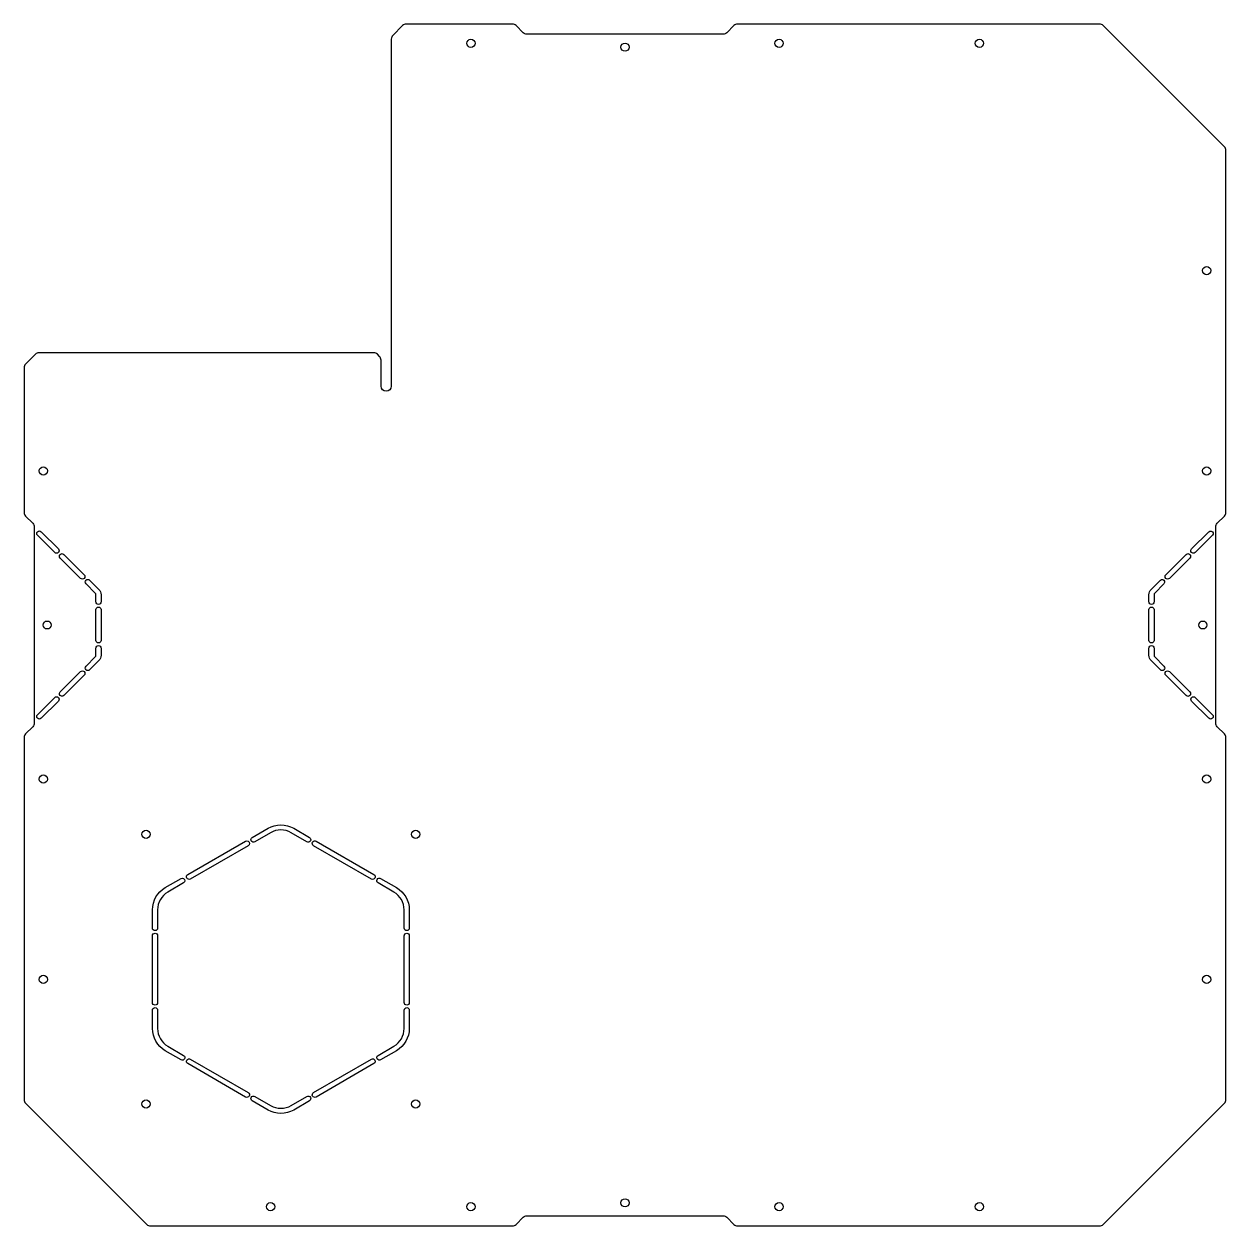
# Model space of a CAD drawing. Header units: millimetres. Extents: x -234 to 234, y -234 to 234.
import ezdxf

# ---------------------------------------------------------------- set-up
doc = ezdxf.new("R2010")
doc.units = ezdxf.units.MM

msp = doc.modelspace()

# ---------------------------------------------------------------- linework, layer by layer
for points in [[(-90.41, 229.59, 0.198912), (-91, 228.17), (-91, 93, -1), (-95, 93), (-95, 103.17, 0.198912), (-95.59, 104.59), (-96.41, 105.41, 0.198912), (-97.83, 106), (-228.17, 106, 0.198912), (-229.59, 105.41), (-233.41, 101.59, 0.198912), (-234, 100.17), (-234, 43.83, 0.198912), (-233.41, 42.41), (-230.59, 39.59, -0.198912), (-230, 38.17), (-230, -38.17, -0.198912), (-230.59, -39.59), (-233.41, -42.41, 0.198912), (-234, -43.83), (-234, -184.79, 0.198912), (-233.41, -186.21), (-186.21, -233.41, 0.198912), (-184.79, -234), (-43.83, -234, 0.198912), (-42.41, -233.41), (-39.59, -230.59, -0.198912), (-38.17, -230), (38.17, -230, -0.198912), (39.59, -230.59), (42.41, -233.41, 0.198912), (43.83, -234), (184.79, -234, 0.198912), (186.21, -233.41), (233.41, -186.21, 0.198912), (234, -184.79), (234, -43.83, 0.198912), (233.41, -42.41), (230.59, -39.59, -0.198912), (230, -38.17), (230, 38.17, -0.198912), (230.59, 39.59), (233.41, 42.41, 0.198912), (234, 43.83), (234, 184.79, 0.198912), (233.41, 186.21), (186.21, 233.41, 0.198912), (184.79, 234), (43.83, 234, 0.198912), (42.41, 233.41), (39.59, 230.59, -0.198912), (38.17, 230), (-38.17, 230, -0.198912), (-39.59, 230.59), (-42.41, 233.41, 0.198912), (-43.83, 234), (-85.17, 234, 0.198912), (-86.59, 233.41)], [(-222.03, 28.2), (-228.75, 34.92, -1), (-227.33, 36.33), (-220.62, 29.62, -1)], [(228.75, 34.92), (222.03, 28.2, -1), (220.62, 29.62), (227.33, 36.33, -1)], [(-218.5, 27.5), (-210.58, 19.58, -1), (-211.99, 18.16), (-219.91, 26.08, -1)], [(219.91, 26.08), (211.99, 18.16, -1), (210.58, 19.58), (218.5, 27.5, -1)], [(-206, 9), (-206, 11.76, 0.198912), (-206.29, 12.46), (-209.87, 16.04, -1), (-208.45, 17.45), (-204.88, 13.88, -0.198912), (-204, 11.76), (-204, 9, -1)], [(206, 9, -1), (204, 9), (204, 11.76, -0.198912), (204.88, 13.88), (208.45, 17.45, -1), (209.87, 16.04), (206.29, 12.46, 0.198912), (206, 11.76)], [(-204, 6), (-204, -6, -1), (-206, -6), (-206, 6, -1)], [(204, -6), (204, 6, -1), (206, 6), (206, -6, -1)], [(-204, -9), (-204, -11.76, -0.198912), (-204.88, -13.88), (-208.45, -17.45, -1), (-209.87, -16.04), (-206.29, -12.46, 0.198912), (-206, -11.76), (-206, -9, -1)], [(206, -9), (206, -11.76, 0.198912), (206.29, -12.46), (209.87, -16.04, -1), (208.45, -17.45), (204.88, -13.88, -0.198912), (204, -11.76), (204, -9, -1)], [(-210.58, -19.58), (-218.5, -27.5, -1), (-219.91, -26.08), (-211.99, -18.16, -1)], [(219.91, -26.08, -1), (218.5, -27.5), (210.58, -19.58, -1), (211.99, -18.16)], [(-220.62, -29.62), (-227.33, -36.33, -1), (-228.75, -34.92), (-222.03, -28.2, -1)], [(227.33, -36.33), (220.62, -29.62, -1), (222.03, -28.2), (228.75, -34.92, -1)], [(-123.86, -84.43), (-130, -80.88, 0.267949), (-138, -80.88), (-144.14, -84.43, -1), (-145.14, -82.7), (-139, -79.15, -0.267949), (-129, -79.15), (-122.86, -82.7, -1)], [(-169.26, -98.93, -1), (-170.26, -97.2), (-147.74, -84.2, -1), (-146.74, -85.93)], [(-98.74, -98.93), (-121.26, -85.93, -1), (-120.26, -84.2), (-97.74, -97.2, -1)], [(-171.86, -100.43), (-178, -103.98, 0.267949), (-182, -110.91), (-182, -118, -1), (-184, -118), (-184, -110.91, -0.267949), (-179, -102.25), (-172.86, -98.7, -1)], [(-86, -118), (-86, -110.91, 0.267949), (-90, -103.98), (-96.14, -100.43, -1), (-95.14, -98.7), (-89, -102.25, -0.267949), (-84, -110.91), (-84, -118, -1)], [(-184, -121, -1), (-182, -121), (-182, -147, -1), (-184, -147)], [(-86, -147), (-86, -121, -1), (-84, -121), (-84, -147, -1)], [(-184, -150, -1), (-182, -150), (-182, -157.09, 0.267949), (-178, -164.02), (-171.86, -167.57, -1), (-172.86, -169.3), (-179, -165.75, -0.267949), (-184, -157.09)], [(-95.14, -169.3, -1), (-96.14, -167.57), (-90, -164.02, 0.267949), (-86, -157.09), (-86, -150, -1), (-84, -150), (-84, -157.09, -0.267949), (-89, -165.75)], [(-170.26, -170.8, -1), (-169.26, -169.07), (-146.74, -182.07, -1), (-147.74, -183.8)], [(-120.26, -183.8, -1), (-121.26, -182.07), (-98.74, -169.07, -1), (-97.74, -170.8)], [(-145.14, -185.3, -1), (-144.14, -183.57), (-138, -187.12, 0.267949), (-130, -187.12), (-123.86, -183.57, -1), (-122.86, -185.3), (-129, -188.85, -0.267949), (-139, -188.85)]]:
    msp.add_lwpolyline(points, format="xyb", close=True)
for centre, radius in [((-60, 226.5), 1.6), ((0, 225), 1.6), ((60, 226.5), 1.6), ((138, 226.5), 1.6), ((226.5, 138), 1.6), ((-226.5, 60), 1.6), ((226.5, 60), 1.6), ((-225, 0), 1.55), ((225, 0), 1.55), ((-226.5, -60), 1.6), ((226.5, -60), 1.6), ((-186.5, -81.5), 1.6), ((-81.5, -81.5), 1.6), ((-226.5, -138), 1.6), ((226.5, -138), 1.6), ((-186.5, -186.5), 1.6), ((-81.5, -186.5), 1.6), ((0, -225), 1.6), ((-138, -226.5), 1.6), ((-60, -226.5), 1.6), ((60, -226.5), 1.6), ((138, -226.5), 1.6)]:
    msp.add_circle(centre, radius)

doc.saveas('drawing.dxf')
